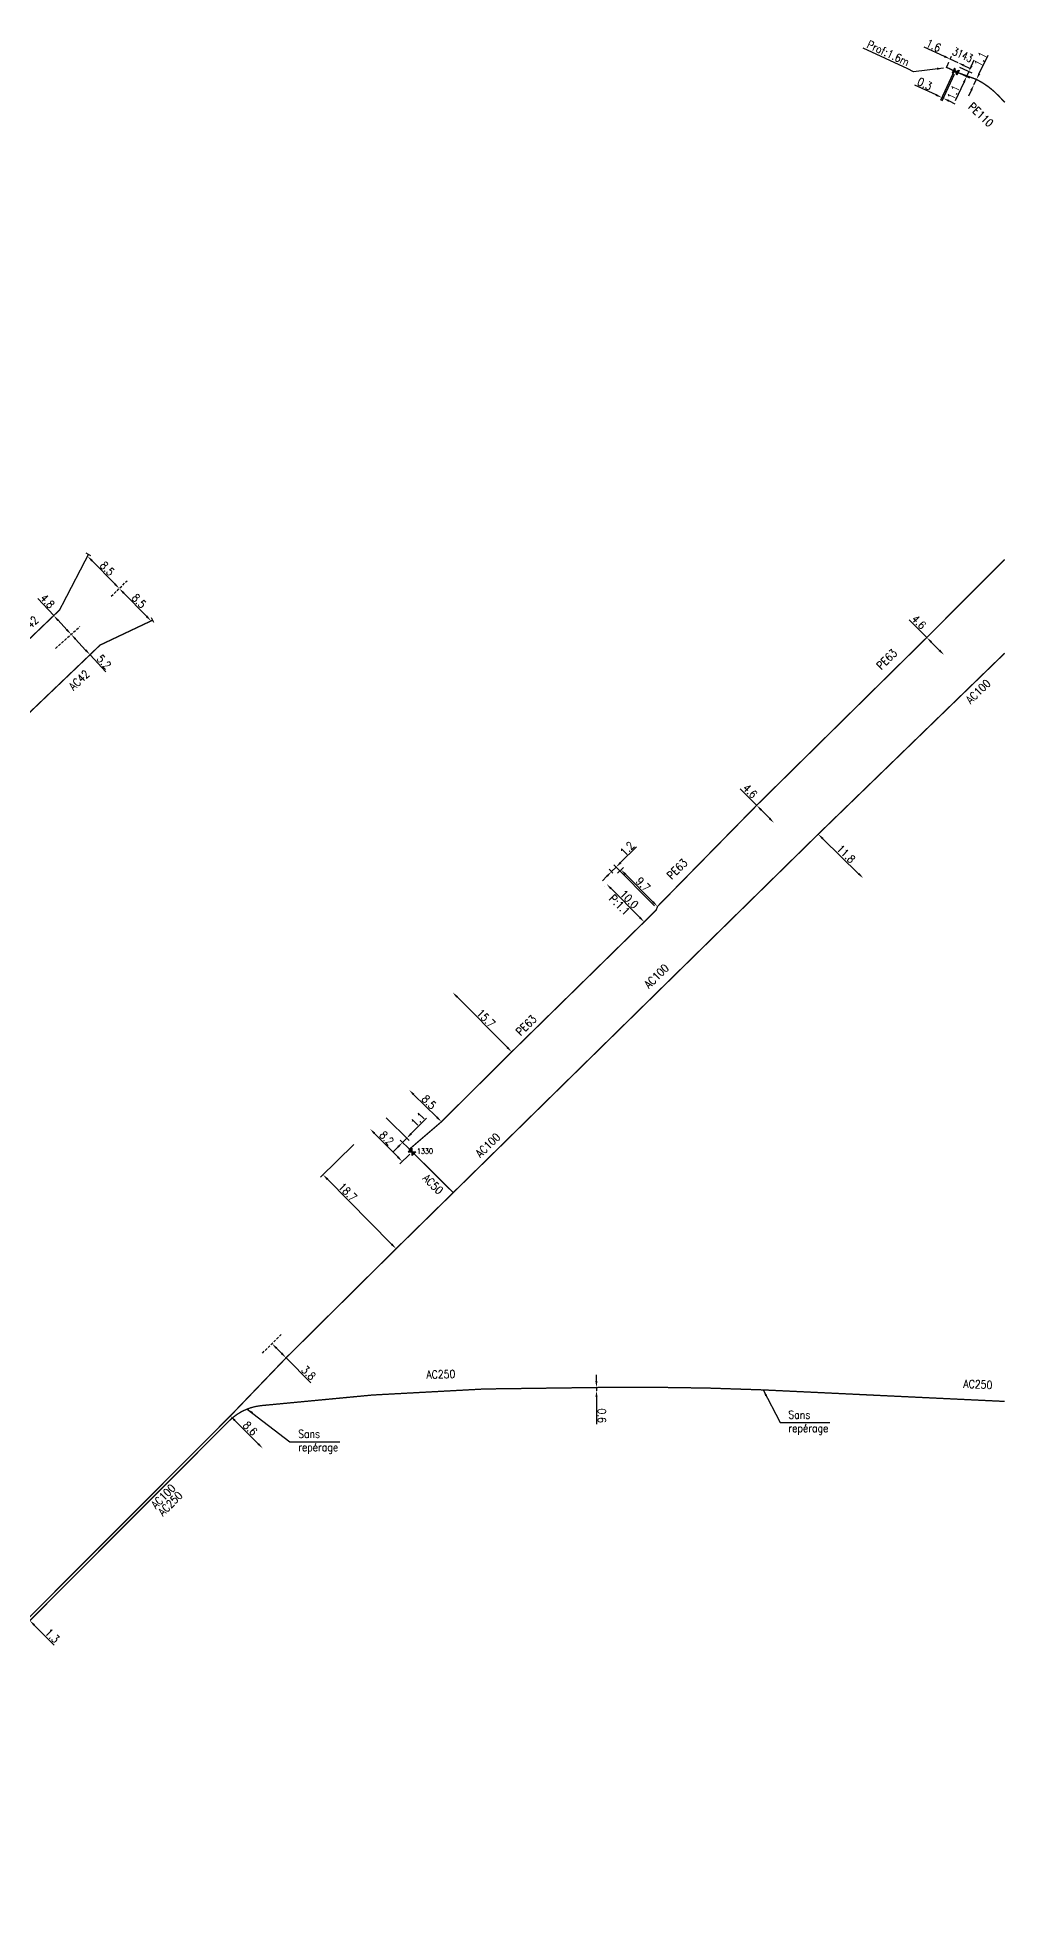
# Model space of a CAD drawing. Header units: millimetres. Extents: x 123014 to 124000, y 123995 to 125000.
# Drawn here: x 123818.8 to 124000.1, y 124579.6 to 124931.8 of the extents above; entities that cross this region are included whole.
import ezdxf
from ezdxf.enums import TextEntityAlignment as Align

# ---------------------------------------------------------------- set-up
doc = ezdxf.new("R2010")
doc.units = ezdxf.units.MM
doc.header["$PDMODE"] = 34
doc.linetypes.add('DASHED', pattern=[0.75, 0.5, -0.25])
doc.layers.get('0').update_dxf_attribs({"linetype": 'CONTINUOUS'})
doc.layers.get('DEFPOINTS').update_dxf_attribs({"linetype": 'CONTINUOUS'})
for name, color, linetype in [('G_110', 6, 'CONTINUOUS'), ('G_120', 4, 'CONTINUOUS'), ('G_300', 7, 'CONTINUOUS'), ('G_340', 7, 'CONTINUOUS')]:
    doc.layers.add(name, color=color, linetype=linetype)
doc.styles.get("Standard").update_dxf_attribs({"font": 'romans.shx', "width": 0.85})
doc.linetypes.add('G_CROSS_COUNTRY', pattern='A,8,-7.08,["CROSS COUNTRY",Standard,S=1,R=0,X=-6.34,Y=-0.5],-7.08', length=22.16)
doc.linetypes.add('G_typB_AP', pattern='A,5,-0.3,["o",Standard,S=1.5,R=0,X=0,Y=-0.5],-1.65', length=6.95)
doc.linetypes.add('G_typB_PE', pattern='A,5,-0.3,["o",Standard,S=1.5,R=0,X=0,Y=-0.5],-1.65', length=6.95)
doc.linetypes.add('G_typC_AP', pattern='A,5,-0.3,["X",Standard,S=1,R=0,X=0,Y=-0.5],-1.2', length=6.5)
doc.dimstyles.get("Standard").update_dxf_attribs({"dimtxt": 1.5, "dimasz": 1.2, "dimexe": 0.625, "dimexo": 0.625, "dimgap": 0.25, "dimtad": 1, "dimdec": 1, "dimzin": 0, "dimdsep": 46, "dimtxsty": 'Standard', "dimcen": -0.5, "dimadec": 0, "dimazin": 0, "dimtfac": 1, "dimtdec": 1, "dimtmove": 0, "dimatfit": 3, "dimfxl": 0, "dimtolj": 1, "dimtzin": 0, "dimarcsym": 0})

# ---------------------------------------------------------------- blocks, each defined once
blk = doc.blocks.new('*D8')
at = {"layer": 'DEFPOINTS', "color": 0, "linetype": 'Continuous', "transparency": 16777216}
for p in [(123994.71, 124923.91), (123994.23, 124922.93), (123994.23, 124922.93)]:
    blk.add_point(p, dxfattribs=at)
at = {"layer": 'G_120', "color": 0, "linetype": 'Continuous', "lineweight": -2, "transparency": 16777216}
for p, q in [((123995.23, 124924.99), (123996.91, 124928.43)), ((123994.23, 124922.93), (123994.71, 124923.91)), ((123993.7, 124921.85), (123993.18, 124920.77))]:
    blk.add_line(p, q, dxfattribs=at)
at = {"layer": 'G_120', "color": 0, "linetype": 'Continuous', "transparency": 16777216}
for points in [[(123995.05, 124925.08), (123995.41, 124924.91), (123994.71, 124923.91)], [(123993.52, 124921.93), (123993.88, 124921.76), (123994.23, 124922.93)]]:
    blk.add_solid(points, dxfattribs=at)
at = {"layer": 'G_120', "color": 0, "linetype": 'Continuous', "transparency": 16777216, "insert": (123995.44, 124927.69), "char_height": 1.5, "attachment_point": 5, "rotation": 64.0166}
blk.add_mtext('\\A1;1.1', dxfattribs=at)
blk = doc.blocks.new('*D9')
at = {"layer": 'DEFPOINTS', "color": 0, "linetype": 'Continuous', "transparency": 16777216}
for p in [(123990.8, 124925.38), (123990.97, 124926.46), (123988.2, 124920.5)]:
    blk.add_point(p, dxfattribs=at)
at = {"layer": 'G_300', "color": 0, "linetype": 'Continuous', "lineweight": -2, "transparency": 16777216}
for p, q in [((123990.71, 124925.9), (123987.94, 124919.93)), ((123990.54, 124924.82), (123988.21, 124919.81)), ((123987.12, 124921.01), (123983.15, 124922.84)), ((123988.48, 124920.37), (123988.2, 124920.5)), ((123989.57, 124919.87), (123990.65, 124919.36))]:
    blk.add_line(p, q, dxfattribs=at)
at = {"layer": 'G_300', "color": 0, "linetype": 'Continuous', "transparency": 16777216}
for points in [[(123987.2, 124921.19), (123987.03, 124920.82), (123988.2, 124920.5)], [(123989.65, 124920.05), (123989.48, 124919.69), (123988.48, 124920.37)]]:
    blk.add_solid(points, dxfattribs=at)
at = {"layer": 'G_300', "color": 0, "linetype": 'Continuous', "transparency": 16777216, "insert": (123985.01, 124923.08), "char_height": 1.5, "attachment_point": 5, "rotation": 335.1218}
blk.add_mtext('\\A1;0.3', dxfattribs=at)
blk = doc.blocks.new('G_300_04')
at = {"linetype": 'Continuous'}
h = blk.add_hatch(color=0, dxfattribs=at)
h.paths.add_polyline_path([(-0.5, 0.5), (-0.5, -0.5), (0, 0)])
h.paths.add_polyline_path([(0.5, 0.5), (0, 0), (0.5, -0.5)])
at = {"color": 0, "linetype": 'Continuous', "flags": 128}
blk.add_lwpolyline([(-0.5, -0.5), (0.5, 0.5), (0.5, -0.5), (-0.5, 0.5)], close=True, dxfattribs=at)
at = {"color": 0, "linetype": 'Continuous', "width": 0.75}
blk.add_attdef('NUM', text='', height=1, dxfattribs=at).set_placement((0, 1.78), align=Align.MIDDLE_CENTER)
at = {"color": 0, "linetype": 'Continuous', "width": 0.75, "flags": 3}
for tag, p in [('DEF_COUP', (0, -7.5)), ('DEF_LEG', (0, -5)), ('DEF_TYPE', (0, -10))]:
    blk.add_attdef(tag, text='', height=1.2, dxfattribs=at).set_placement(p, align=Align.MIDDLE)
blk = doc.blocks.new('*D10')
at = {"layer": 'DEFPOINTS', "color": 0, "linetype": 'Continuous', "transparency": 16777216}
for p in [(123990.8, 124925.38), (123990.97, 124926.46), (123993.28, 124925.39)]:
    blk.add_point(p, dxfattribs=at)
at = {"layer": 'G_300', "color": 0, "linetype": 'Continuous', "lineweight": -2, "transparency": 16777216}
for p, q in [((123993.79, 124926.48), (123994.29, 124927.57)), ((123992.33, 124923.35), (123990.73, 124919.88)), ((123991.37, 124925.12), (123993.41, 124924.18)), ((123991.54, 124926.2), (123993.85, 124925.13)), ((123993.28, 124925.39), (123992.84, 124924.44))]:
    blk.add_line(p, q, dxfattribs=at)
at = {"layer": 'G_300', "color": 0, "linetype": 'Continuous', "transparency": 16777216}
for points in [[(123992.15, 124923.43), (123992.52, 124923.27), (123992.84, 124924.44)], [(123993.6, 124926.56), (123993.97, 124926.4), (123993.28, 124925.39)]]:
    blk.add_solid(points, dxfattribs=at)
at = {"layer": 'G_300', "color": 0, "linetype": 'Continuous', "transparency": 16777216, "insert": (123990.37, 124921.49), "char_height": 1.5, "attachment_point": 5, "rotation": 65.1218}
blk.add_mtext('\\A1;1.1', dxfattribs=at)
blk = doc.blocks.new('*D11')
at = {"layer": 'DEFPOINTS', "color": 0, "linetype": 'Continuous', "transparency": 16777216}
for p in [(123989.52, 124927.14), (123991.24, 124927.04), (123991.24, 124927.04)]:
    blk.add_point(p, dxfattribs=at)
at = {"layer": 'G_120', "color": 0, "linetype": 'Continuous', "lineweight": -2, "transparency": 16777216}
for p, q in [((123988.7, 124928.22), (123984.9, 124929.98)), ((123989.78, 124927.7), (123990.05, 124928.28)), ((123991.24, 124927.04), (123989.79, 124927.72)), ((123992.33, 124926.54), (123993.42, 124926.03))]:
    blk.add_line(p, q, dxfattribs=at)
at = {"layer": 'G_120', "color": 0, "linetype": 'Continuous', "transparency": 16777216}
for points in [[(123988.78, 124928.4), (123988.61, 124928.04), (123989.79, 124927.72)], [(123992.41, 124926.72), (123992.24, 124926.36), (123991.24, 124927.04)]]:
    blk.add_solid(points, dxfattribs=at)
at = {"layer": 'G_120', "color": 0, "linetype": 'Continuous', "transparency": 16777216, "insert": (123986.67, 124930.26), "char_height": 1.5, "attachment_point": 5, "rotation": 335.1218}
blk.add_mtext('\\A1;1.6', dxfattribs=at)
blk = doc.blocks.new('*D12')
at = {"layer": 'DEFPOINTS', "color": 0, "linetype": 'Continuous', "transparency": 16777216}
for p in [(123953.51, 124787.84), (123953.51, 124787.84), (123956.74, 124784.56)]:
    blk.add_point(p, dxfattribs=at)
at = {"layer": 'G_120', "color": 0, "linetype": 'Continuous', "lineweight": -2, "transparency": 16777216}
for p, q in [((123953.51, 124787.84), (123950.44, 124790.95)), ((123955.9, 124785.42), (123954.36, 124786.98))]:
    blk.add_line(p, q, dxfattribs=at)
at = {"layer": 'G_120', "color": 0, "linetype": 'Continuous', "transparency": 16777216}
for points in [[(123954.5, 124787.12), (123954.21, 124786.84), (123953.51, 124787.84)], [(123956.04, 124785.56), (123955.76, 124785.28), (123956.74, 124784.56)]]:
    blk.add_solid(points, dxfattribs=at)
at = {"layer": 'G_120', "color": 0, "linetype": 'Continuous', "transparency": 16777216, "insert": (123952.27, 124790.52), "char_height": 1.5, "attachment_point": 5, "rotation": 314.6309}
blk.add_mtext('\\A1;4.6', dxfattribs=at)
blk = doc.blocks.new('*D13')
at = {"layer": 'DEFPOINTS', "color": 0, "linetype": 'Continuous', "transparency": 16777216}
for p in [(123985.39, 124819.3), (123985.39, 124819.3), (123988.62, 124816.03)]:
    blk.add_point(p, dxfattribs=at)
at = {"layer": 'G_120', "color": 0, "linetype": 'Continuous', "lineweight": -2, "transparency": 16777216}
for p, q in [((123985.39, 124819.3), (123982.09, 124822.64)), ((123987.78, 124816.88), (123986.23, 124818.45))]:
    blk.add_line(p, q, dxfattribs=at)
at = {"layer": 'G_120', "color": 0, "linetype": 'Continuous', "transparency": 16777216}
for points in [[(123986.37, 124818.59), (123986.09, 124818.31), (123985.39, 124819.3)], [(123987.92, 124817.02), (123987.63, 124816.74), (123988.62, 124816.03)]]:
    blk.add_solid(points, dxfattribs=at)
at = {"layer": 'G_120', "color": 0, "linetype": 'Continuous', "transparency": 16777216, "insert": (123983.92, 124822.21), "char_height": 1.5, "attachment_point": 5, "rotation": 314.6309}
blk.add_mtext('\\A1;4.6', dxfattribs=at)
blk = doc.blocks.new('*D14')
at = {"layer": 'DEFPOINTS', "color": 0, "linetype": 'Continuous', "transparency": 16777216}
for p in [(123927.01, 124774.7), (123934.93, 124768.89), (123934.93, 124768.89)]:
    blk.add_point(p, dxfattribs=at)
at = {"layer": 'G_120', "color": 0, "linetype": 'Continuous', "lineweight": -2, "transparency": 16777216}
for p, q in [((123927.45, 124775.14), (123928.54, 124776.21)), ((123928.94, 124774.92), (123934.08, 124769.75))]:
    blk.add_line(p, q, dxfattribs=at)
at = {"layer": 'G_120', "color": 0, "linetype": 'Continuous', "transparency": 16777216}
for points in [[(123929.08, 124775.06), (123928.8, 124774.78), (123928.09, 124775.77)], [(123934.22, 124769.89), (123933.94, 124769.61), (123934.93, 124768.89)]]:
    blk.add_solid(points, dxfattribs=at)
at = {"layer": 'G_120', "color": 0, "linetype": 'Continuous', "transparency": 16777216, "insert": (123932.22, 124773.04), "char_height": 1.5, "attachment_point": 5, "rotation": 314.8012}
blk.add_mtext('\\A1;9.7', dxfattribs=at)
blk = doc.blocks.new('*D15')
at = {"layer": 'DEFPOINTS', "color": 0, "linetype": 'Continuous', "transparency": 16777216}
for p in [(123927.17, 124776.27), (123927.01, 124774.7), (123934.81, 124768.58)]:
    blk.add_point(p, dxfattribs=at)
at = {"layer": 'G_120', "color": 0, "linetype": 'Continuous', "lineweight": -2, "transparency": 16777216}
for p, q in [((123928.02, 124777.11), (123931, 124780.07)), ((123926.57, 124775.14), (123925.87, 124775.85)), ((123926.31, 124775.41), (123927.17, 124776.27)), ((123934.37, 124769.02), (123926.73, 124776.71)), ((123925.45, 124774.56), (123924.6, 124773.72))]:
    blk.add_line(p, q, dxfattribs=at)
at = {"layer": 'G_120', "color": 0, "linetype": 'Continuous', "transparency": 16777216}
for points in [[(123925.31, 124774.7), (123925.6, 124774.42), (123926.31, 124775.41)], [(123927.88, 124777.26), (123928.17, 124776.97), (123927.17, 124776.27)]]:
    blk.add_solid(points, dxfattribs=at)
at = {"layer": 'G_120', "color": 0, "linetype": 'Continuous', "transparency": 16777216, "insert": (123929.23, 124779.72), "char_height": 1.5, "attachment_point": 5, "rotation": 44.8012}
blk.add_mtext('\\A1;1.2', dxfattribs=at)
blk = doc.blocks.new('*D16')
at = {"layer": 'DEFPOINTS', "color": 0, "linetype": 'Continuous', "transparency": 16777216}
for p in [(123925.39, 124773.08), (123932.43, 124765.99), (123932.43, 124765.99)]:
    blk.add_point(p, dxfattribs=at)
at = {"layer": 'G_120', "color": 0, "linetype": 'Continuous', "lineweight": -2, "transparency": 16777216}
for p, q in [((123924.94, 124772.64), (123924.94, 124772.64)), ((123926.23, 124772.23), (123931.59, 124766.84))]:
    blk.add_line(p, q, dxfattribs=at)
at = {"layer": 'G_120', "color": 0, "linetype": 'Continuous', "transparency": 16777216}
for points in [[(123926.37, 124772.37), (123926.09, 124772.09), (123925.39, 124773.08)], [(123931.73, 124766.98), (123931.45, 124766.7), (123932.43, 124765.99)]]:
    blk.add_solid(points, dxfattribs=at)
at = {"layer": 'G_120', "color": 0, "linetype": 'Continuous', "transparency": 16777216, "insert": (123929.62, 124770.24), "char_height": 1.5, "attachment_point": 5, "rotation": 314.8012}
blk.add_mtext('\\A1;10.0', dxfattribs=at)
blk = doc.blocks.new('G_340_07')
at = {"color": 0, "linetype": 'Continuous', "const_width": 0.25, "flags": 128}
blk.add_lwpolyline([(0, 0), (0.35, 0)], dxfattribs=at)
at = {"color": 0, "linetype": 'Continuous', "flags": 128}
blk.add_lwpolyline([(0.35, -0.5), (0.35, 0.5)], dxfattribs=at)
at = {"color": 0, "linetype": 'Continuous', "width": 0.75, "flags": 3}
for tag, p in [('DEF_COUP', (0, -7.5)), ('DEF_LEG', (0, -5)), ('DEF_TYPE', (0, -10))]:
    blk.add_attdef(tag, text='', height=1.2, dxfattribs=at).set_placement(p, align=Align.MIDDLE)
blk = doc.blocks.new('*D57')
at = {"layer": 'DEFPOINTS', "color": 0, "linetype": 'Continuous', "transparency": 16777216}
for p in [(123825.04, 124819.88), (123825.04, 124819.88), (123828.58, 124816.07)]:
    blk.add_point(p, dxfattribs=at)
at = {"layer": 'G_120', "color": 0, "linetype": 'Continuous', "lineweight": -2, "transparency": 16777216}
for p, q in [((123824.58, 124819.46), (123824.58, 124819.46)), ((123825.85, 124819), (123827.76, 124816.95)), ((123828.12, 124815.65), (123828.12, 124815.65)), ((123828.58, 124816.07), (123831.55, 124812.87))]:
    blk.add_line(p, q, dxfattribs=at)
at = {"layer": 'G_120', "color": 0, "linetype": 'Continuous', "transparency": 16777216}
for points in [[(123826, 124819.14), (123825.71, 124818.87), (123825.04, 124819.88)], [(123827.9, 124817.09), (123827.61, 124816.82), (123828.58, 124816.07)]]:
    blk.add_solid(points, dxfattribs=at)
at = {"layer": 'G_120', "color": 0, "linetype": 'Continuous', "transparency": 16777216, "insert": (123831.2, 124814.72), "char_height": 1.5, "attachment_point": 5, "rotation": 312.9056}
blk.add_mtext('\\A1;5.2', dxfattribs=at)
blk = doc.blocks.new('*D58')
at = {"layer": 'DEFPOINTS', "color": 0, "linetype": 'Continuous', "transparency": 16777216}
for p in [(123821.77, 124823.4), (123825.04, 124819.88), (123825.04, 124819.88)]:
    blk.add_point(p, dxfattribs=at)
at = {"layer": 'G_120', "color": 0, "linetype": 'Continuous', "lineweight": -2, "transparency": 16777216}
for p, q in [((123821.77, 124823.4), (123818.79, 124826.6)), ((123824.22, 124820.76), (123822.58, 124822.52))]:
    blk.add_line(p, q, dxfattribs=at)
at = {"layer": 'G_120', "color": 0, "linetype": 'Continuous', "transparency": 16777216}
for points in [[(123822.73, 124822.66), (123822.44, 124822.38), (123821.77, 124823.4)], [(123824.36, 124820.9), (123824.07, 124820.63), (123825.04, 124819.88)]]:
    blk.add_solid(points, dxfattribs=at)
at = {"layer": 'G_120', "color": 0, "linetype": 'Continuous', "transparency": 16777216, "insert": (123820.6, 124826.12), "char_height": 1.5, "attachment_point": 5, "rotation": 312.9056}
blk.add_mtext('\\A1;4.8', dxfattribs=at)
blk = doc.blocks.new('*D59')
at = {"layer": 'DEFPOINTS', "color": 0, "linetype": 'Continuous', "transparency": 16777216}
for p in [(123834.06, 124828.48), (123834.06, 124828.48), (123840.02, 124822.41)]:
    blk.add_point(p, dxfattribs=at)
at = {"layer": 'G_340', "color": 0, "linetype": 'Continuous', "lineweight": -2, "transparency": 16777216}
blk.add_line((123839.18, 124823.27), (123834.91, 124827.63), dxfattribs=at)
at = {"layer": 'G_340', "color": 0, "linetype": 'Continuous', "transparency": 16777216}
for points in [[(123835.05, 124827.77), (123834.76, 124827.49), (123834.06, 124828.48)], [(123839.32, 124823.41), (123839.03, 124823.13), (123840.02, 124822.41)]]:
    blk.add_solid(points, dxfattribs=at)
at = {"layer": 'G_340', "color": 0, "linetype": 'Continuous', "transparency": 16777216, "insert": (123837.75, 124826.15), "char_height": 1.5, "attachment_point": 5, "rotation": 314.4462}
blk.add_mtext('\\A1;8.5', dxfattribs=at)
blk = doc.blocks.new('*D60')
at = {"layer": 'DEFPOINTS', "color": 0, "linetype": 'Continuous', "transparency": 16777216}
for p in [(123828.11, 124834.55), (123834.06, 124828.48), (123834.06, 124828.48)]:
    blk.add_point(p, dxfattribs=at)
at = {"layer": 'G_340', "color": 0, "linetype": 'Continuous', "lineweight": -2, "transparency": 16777216}
blk.add_line((123828.95, 124833.69), (123833.22, 124829.34), dxfattribs=at)
at = {"layer": 'G_340', "color": 0, "linetype": 'Continuous', "transparency": 16777216}
for points in [[(123829.1, 124833.83), (123828.81, 124833.55), (123828.11, 124834.55)], [(123833.37, 124829.48), (123833.08, 124829.2), (123834.06, 124828.48)]]:
    blk.add_solid(points, dxfattribs=at)
at = {"layer": 'G_340', "color": 0, "linetype": 'Continuous', "transparency": 16777216, "insert": (123831.8, 124832.22), "char_height": 1.5, "attachment_point": 5, "rotation": 314.4462}
blk.add_mtext('\\A1;8.5', dxfattribs=at)
blk = doc.blocks.new('*D80')
at = {"layer": 'DEFPOINTS', "color": 0, "linetype": 'Continuous', "transparency": 16777216}
for p in [(123854.87, 124673.39), (123860.95, 124667.31), (123860.95, 124667.31)]:
    blk.add_point(p, dxfattribs=at)
at = {"layer": 'G_120', "color": 0, "linetype": 'Continuous', "lineweight": -2, "transparency": 16777216}
blk.add_line((123855.71, 124672.55), (123860.1, 124668.16), dxfattribs=at)
at = {"layer": 'G_120', "color": 0, "linetype": 'Continuous', "transparency": 16777216}
for points in [[(123855.86, 124672.69), (123855.57, 124672.41), (123854.87, 124673.39)], [(123860.24, 124668.3), (123859.96, 124668.02), (123860.95, 124667.31)]]:
    blk.add_solid(points, dxfattribs=at)
at = {"layer": 'G_120', "color": 0, "linetype": 'Continuous', "transparency": 16777216, "insert": (123858.61, 124671.06), "char_height": 1.5, "attachment_point": 5, "rotation": 315.0048}
blk.add_mtext('\\A1;8.6', dxfattribs=at)
blk = doc.blocks.new('*D102')
at = {"layer": 'DEFPOINTS', "color": 0, "linetype": 'Continuous', "transparency": 16777216}
for p in [(123896.54, 124752.77), (123896.54, 124752.77), (123907.6, 124741.63)]:
    blk.add_point(p, dxfattribs=at)
at = {"layer": 'G_120', "color": 0, "linetype": 'Continuous', "lineweight": -2, "transparency": 16777216}
blk.add_line((123906.76, 124742.49), (123897.38, 124751.92), dxfattribs=at)
at = {"layer": 'G_120', "color": 0, "linetype": 'Continuous', "transparency": 16777216}
for points in [[(123897.53, 124752.06), (123897.24, 124751.78), (123896.54, 124752.77)], [(123906.9, 124742.63), (123906.61, 124742.35), (123907.6, 124741.63)]]:
    blk.add_solid(points, dxfattribs=at)
at = {"layer": 'G_120', "color": 0, "linetype": 'Continuous', "transparency": 16777216, "insert": (123902.78, 124747.91), "char_height": 1.5, "attachment_point": 5, "rotation": 314.8012}
blk.add_mtext('\\A1;15.7', dxfattribs=at)
blk = doc.blocks.new('*D103')
at = {"layer": 'DEFPOINTS', "color": 0, "linetype": 'Continuous', "transparency": 16777216}
for p in [(123888.37, 124734.49), (123888.37, 124734.49), (123894.44, 124728.54)]:
    blk.add_point(p, dxfattribs=at)
at = {"layer": 'G_120', "color": 0, "linetype": 'Continuous', "lineweight": -2, "transparency": 16777216}
blk.add_line((123893.58, 124729.38), (123889.23, 124733.65), dxfattribs=at)
at = {"layer": 'G_120', "color": 0, "linetype": 'Continuous', "transparency": 16777216}
for points in [[(123889.37, 124733.79), (123889.09, 124733.51), (123888.37, 124734.49)], [(123893.72, 124729.52), (123893.44, 124729.24), (123894.44, 124728.54)]]:
    blk.add_solid(points, dxfattribs=at)
at = {"layer": 'G_120', "color": 0, "linetype": 'Continuous', "transparency": 16777216, "insert": (123892.1, 124732.23), "char_height": 1.5, "attachment_point": 5, "rotation": 315.5774}
blk.add_mtext('\\A1;8.5', dxfattribs=at)
blk = doc.blocks.new('*D104')
at = {"layer": 'DEFPOINTS', "color": 0, "linetype": 'Continuous', "transparency": 16777216}
for p in [(123883.66, 124729.68), (123887.92, 124725.45), (123888.93, 124722.9)]:
    blk.add_point(p, dxfattribs=at)
at = {"layer": 'G_300', "color": 0, "linetype": 'Continuous', "lineweight": -2, "transparency": 16777216}
for p, q in [((123884.1, 124729.24), (123888.37, 124725.01)), ((123888.77, 124726.31), (123891.65, 124729.22)), ((123886.31, 124723.82), (123885.46, 124722.97)), ((123888.49, 124723.34), (123886.71, 124725.11)), ((123887.15, 124724.67), (123887.92, 124725.45))]:
    blk.add_line(p, q, dxfattribs=at)
at = {"layer": 'G_300', "color": 0, "linetype": 'Continuous', "transparency": 16777216}
for points in [[(123888.63, 124726.45), (123888.91, 124726.16), (123887.92, 124725.45)], [(123886.16, 124723.96), (123886.45, 124723.68), (123887.15, 124724.67)]]:
    blk.add_solid(points, dxfattribs=at)
at = {"layer": 'G_300', "color": 0, "linetype": 'Continuous', "transparency": 16777216, "insert": (123890.02, 124728.99), "char_height": 1.5, "attachment_point": 5, "rotation": 45.2458}
blk.add_mtext('\\A1;1.1', dxfattribs=at)
blk = doc.blocks.new('*D105')
at = {"layer": 'DEFPOINTS', "color": 0, "linetype": 'Continuous', "transparency": 16777216}
for p in [(123878.44, 124724.73), (123872.24, 124718.61), (123885.94, 124704.73)]:
    blk.add_point(p, dxfattribs=at)
at = {"layer": 'G_120', "color": 0, "linetype": 'Continuous', "lineweight": -2, "transparency": 16777216}
for p, q in [((123878, 124724.29), (123871.8, 124718.17)), ((123885.1, 124705.58), (123873.09, 124717.75))]:
    blk.add_line(p, q, dxfattribs=at)
at = {"layer": 'G_120', "color": 0, "linetype": 'Continuous', "transparency": 16777216}
for points in [[(123873.23, 124717.9), (123872.94, 124717.61), (123872.24, 124718.61)], [(123885.24, 124705.72), (123884.95, 124705.44), (123885.94, 124704.73)]]:
    blk.add_solid(points, dxfattribs=at)
at = {"layer": 'G_120', "color": 0, "linetype": 'Continuous', "transparency": 16777216, "insert": (123876.85, 124715.36), "char_height": 1.5, "attachment_point": 5, "rotation": 314.6156}
blk.add_mtext('\\A1;18.7', dxfattribs=at)
blk = doc.blocks.new('*D106')
at = {"layer": 'DEFPOINTS', "color": 0, "linetype": 'Continuous', "transparency": 16777216}
for p in [(123862.68, 124686.94), (123862.68, 124686.94), (123865.32, 124684.28)]:
    blk.add_point(p, dxfattribs=at)
at = {"layer": 'G_120', "color": 0, "linetype": 'Continuous', "lineweight": -2, "transparency": 16777216}
for p, q in [((123863.53, 124686.09), (123864.48, 124685.13)), ((123865.32, 124684.28), (123869.95, 124679.62))]:
    blk.add_line(p, q, dxfattribs=at)
at = {"layer": 'G_120', "color": 0, "linetype": 'Continuous', "transparency": 16777216}
for points in [[(123863.67, 124686.23), (123863.38, 124685.95), (123862.68, 124686.94)], [(123864.62, 124685.27), (123864.34, 124684.99), (123865.32, 124684.28)]]:
    blk.add_solid(points, dxfattribs=at)
at = {"layer": 'G_120', "color": 0, "linetype": 'Continuous', "transparency": 16777216, "insert": (123869.54, 124681.45), "char_height": 1.5, "attachment_point": 5, "rotation": 314.8282}
blk.add_mtext('\\A1;3.8', dxfattribs=at)
blk = doc.blocks.new('*D107')
at = {"layer": 'DEFPOINTS', "color": 0, "linetype": 'Continuous', "transparency": 16777216}
for p in [(123881.05, 124727.2), (123881.05, 124727.2), (123888.93, 124722.9)]:
    blk.add_point(p, dxfattribs=at)
at = {"layer": 'G_300', "color": 0, "linetype": 'Continuous', "lineweight": -2, "transparency": 16777216}
for p, q in [((123886.25, 124721.94), (123881.89, 124726.35)), ((123888.49, 124722.47), (123886.64, 124720.65))]:
    blk.add_line(p, q, dxfattribs=at)
at = {"layer": 'G_300', "color": 0, "linetype": 'Continuous', "transparency": 16777216}
for points in [[(123882.04, 124726.49), (123881.75, 124726.21), (123881.05, 124727.2)], [(123886.39, 124722.08), (123886.1, 124721.8), (123887.09, 124721.08)]]:
    blk.add_solid(points, dxfattribs=at)
at = {"layer": 'G_300', "color": 0, "linetype": 'Continuous', "transparency": 16777216, "insert": (123884.16, 124725.47), "char_height": 1.5, "attachment_point": 5, "rotation": 314.6156}
blk.add_mtext('\\A1;8.2', dxfattribs=at)
blk = doc.blocks.new('*D108')
at = {"layer": 'DEFPOINTS', "color": 0, "linetype": 'Continuous', "transparency": 16777216}
for p in [(123965.04, 124782.43), (123973.48, 124774.19), (123973.48, 124774.19)]:
    blk.add_point(p, dxfattribs=at)
at = {"layer": 'G_120', "color": 0, "linetype": 'Continuous', "lineweight": -2, "transparency": 16777216}
blk.add_line((123965.9, 124781.59), (123972.62, 124775.02), dxfattribs=at)
at = {"layer": 'G_120', "color": 0, "linetype": 'Continuous', "transparency": 16777216}
for points in [[(123966.04, 124781.74), (123965.76, 124781.45), (123965.04, 124782.43)], [(123972.76, 124775.17), (123972.48, 124774.88), (123973.48, 124774.19)]]:
    blk.add_solid(points, dxfattribs=at)
at = {"layer": 'G_120', "color": 0, "linetype": 'Continuous', "transparency": 16777216, "insert": (123970.25, 124778.74), "char_height": 1.5, "attachment_point": 5, "rotation": 315.6754}
blk.add_mtext('\\A1;11.8', dxfattribs=at)
blk = doc.blocks.new('*D175')
at = {"layer": 'DEFPOINTS', "color": 0, "linetype": 'Continuous', "transparency": 16777216}
for p in [(123816.15, 124636.18), (123816.32, 124636.35), (123817.47, 124635.2)]:
    blk.add_point(p, dxfattribs=at)
at = {"layer": 'G_110', "color": 0, "linetype": 'Continuous', "lineweight": -2, "transparency": 16777216}
for p, q in [((123815.3, 124637.03), (123814.45, 124637.88)), ((123815.88, 124635.91), (123815.7, 124635.74)), ((123816.15, 124636.18), (123817.29, 124635.03)), ((123817.03, 124634.76), (123816.85, 124634.59)), ((123818.14, 124634.18), (123821.86, 124630.43))]:
    blk.add_line(p, q, dxfattribs=at)
at = {"layer": 'G_110', "color": 0, "linetype": 'Continuous', "transparency": 16777216}
for points in [[(123815.44, 124637.17), (123815.16, 124636.89), (123816.15, 124636.18)], [(123818.28, 124634.32), (123818, 124634.03), (123817.29, 124635.03)]]:
    blk.add_solid(points, dxfattribs=at)
at = {"layer": 'G_110', "color": 0, "linetype": 'Continuous', "transparency": 16777216, "insert": (123821.52, 124632.2), "char_height": 1.5, "attachment_point": 5, "rotation": 314.8558}
blk.add_mtext('\\A1;1.3', dxfattribs=at)
blk = doc.blocks.new('*D176')
at = {"layer": 'DEFPOINTS', "color": 0, "linetype": 'Continuous', "transparency": 16777216}
for p in [(123923.48, 124678.72), (123923.49, 124678.12), (123923.49, 124678.12)]:
    blk.add_point(p, dxfattribs=at)
at = {"layer": 'G_110', "color": 0, "linetype": 'Continuous', "lineweight": -2, "transparency": 16777216}
for p, q in [((123923.48, 124679.92), (123923.48, 124681.12)), ((123923.48, 124678.72), (123923.49, 124678.12)), ((123923.49, 124676.92), (123923.51, 124671.85))]:
    blk.add_line(p, q, dxfattribs=at)
at = {"layer": 'G_110', "color": 0, "linetype": 'Continuous', "transparency": 16777216}
for points in [[(123923.68, 124679.92), (123923.28, 124679.92), (123923.48, 124678.72)], [(123923.69, 124676.92), (123923.29, 124676.92), (123923.49, 124678.12)]]:
    blk.add_solid(points, dxfattribs=at)
at = {"layer": 'G_110', "color": 0, "linetype": 'Continuous', "transparency": 16777216, "insert": (123924.5, 124673.44), "char_height": 1.5, "attachment_point": 5, "rotation": 270.2225}
blk.add_mtext('\\A1;0.6', dxfattribs=at)

msp = doc.modelspace()

# ---------------------------------------------------------------- linework, layer by layer
at = {"layer": 'G_110', "linetype": 'G_CROSS_COUNTRY', "ltscale": 0.5, "const_width": 0.25, "flags": 128}
msp.add_lwpolyline([(123860.59, 124675.32, -0.030593), (123923.48, 124678.72), (123923.48, 124678.72), (123923.48, 124678.72, -0.013961), (123954.74, 124678.27), (124000, 124676.11)], format="xyb", dxfattribs=at)
at = {"layer": 'G_110', "linetype": 'G_typC_AP', "const_width": 0.25, "flags": 128}
msp.add_lwpolyline([(123107.35, 124000), (123108.2, 124000.8), (123108.2, 124000.8, -0.024688), (123115.83, 124007.44), (123115.83, 124007.44), (123130.12, 124018.62), (123130.12, 124018.62), (123170.07, 124049.04), (123170.07, 124049.04), (123205.42, 124076.33), (123232.07, 124096.41), (123268.69, 124124.48), (123268.69, 124124.48), (123268.69, 124124.48), (123326.2, 124169.7, 0.013019), (123364.43, 124201.57), (123395.88, 124229.21), (123395.88, 124229.21, 0.006553), (123405.59, 124237.99), (123526.44, 124350.78), (123544.17, 124367.33), (123570.29, 124388.8), (123570.29, 124388.8), (123570.29, 124388.8), (123601.85, 124421.9), (123613.33, 124433.18), (123659.75, 124479.92), (123659.75, 124479.92), (123659.75, 124479.92), (123676.75, 124496.02), (123705.26, 124524.09), (123705.26, 124524.09), (123738.33, 124557.22), (123795.47, 124613.39), (123817.47, 124635.2), (123854.62, 124672.44, -0.170473), (123860.59, 124675.32)], format="xyb", dxfattribs=at)
at = {"layer": 'G_120', "linetype": 'G_typB_PE', "const_width": 0.25, "flags": 128}
for points in [[(123989.52, 124927.14), (123989.08, 124926.18), (123990.35, 124925.59)], [(124000, 124833.93), (123985.39, 124819.3), (123953.51, 124787.84), (123934.93, 124768.89), (123934.7, 124768.26), (123932.43, 124765.99), (123932.43, 124765.99), (123907.6, 124741.63), (123894.44, 124728.54), (123888.44, 124723.39), (123888.58, 124723.26)]]:
    msp.add_lwpolyline(points, dxfattribs=at)
msp.add_lwpolyline([(123991.25, 124925.17), (123994.71, 124923.91, -0.088169), (123998.96, 124920.72), (124000, 124919.61)], format="xyb", dxfattribs=at)
at = {"layer": 'G_120', "linetype": 'G_typB_AP', "const_width": 0.25, "flags": 128}
for points in [[(123751.15, 124756.01), (123755.7, 124760.35), (123788.42, 124791.37), (123821.77, 124823.4), (123822.88, 124824.47), (123828.11, 124834.55), (123828.11, 124834.55)], [(123757.67, 124748.94), (123762.28, 124753.49), (123795.24, 124784.2), (123828.58, 124816.07), (123830.46, 124817.88), (123840.02, 124822.41)], [(123889.29, 124722.55), (123896.65, 124715.25)]]:
    msp.add_lwpolyline(points, dxfattribs=at)
at = {"layer": 'G_120', "color": 7, "linetype": 'DASHED', "flags": 128}
for points in [[(123832.57, 124827.02), (123835.56, 124829.95)], [(123822.11, 124817.27), (123826.69, 124821.37)], [(123860.88, 124685.15), (123864.48, 124688.72)]]:
    msp.add_lwpolyline(points, dxfattribs=at)
at = {"layer": 'G_120', "linetype": 'G_typB_AP', "flags": 128}
msp.add_lwpolyline([(123805.66, 124624.07, 0.25, 0.25, 0), (123805.87, 124624.28, 0.25, 0.25, 0), (123805.87, 124624.28, 0.25, 0.25, 0), (123854.87, 124673.39, 0.25, 0.25, 0), (123865.32, 124684.28, 0.25, 0.25, 0), (123885.94, 124704.73, 0.25, 0.25, 0), (123896.65, 124715.25, 0.25, 0.25, 0), (123965.04, 124782.43, 0.25, 0.25, 0), (124000, 124816.37, 0, 0, 0)], format="xyseb", dxfattribs=at)

# ---------------------------------------------------------------- block references
at = {"layer": 'G_300'}
ref = msp.add_blockref('G_300_04', (123990.8, 124925.38), dxfattribs=dict(at, rotation=335.1218164382412))
ref.add_attrib('NUM', '3143', dxfattribs={"layer": '0', "color": 0, "linetype": 'Continuous', "height": 1.5, "rotation": 336.2328, "width": 0.75}).set_placement((123992.11, 124928.51), align=Align.MIDDLE_CENTER)
ref = msp.add_blockref('G_300_04', (123888.93, 124722.9), dxfattribs=dict(at, rotation=315.2458035915944))
ref.add_attrib('NUM', '1330', dxfattribs={"layer": '0', "color": 0, "linetype": 'Continuous', "height": 1, "width": 0.75}).set_placement((123891.35, 124723.04), align=Align.MIDDLE_CENTER)
at = {"layer": 'G_340'}
for p, rotation in [((123828.11, 124834.55), 62.5623936398874), ((123840.02, 124822.41), 25.39421221386022)]:
    msp.add_blockref('G_340_07', p, dxfattribs=dict(at, rotation=rotation))

# ---------------------------------------------------------------- texts
at = {"layer": 'G_110', "linetype": 'Continuous', "width": 0.85}
for rotation, p in [(1.3494, (123894.33, 124681.2)), (357.5051, (123994.97, 124679.32)), (45.0697, (123843.61, 124656.94))]:
    msp.add_text('AC250', height=1.5, rotation=rotation, dxfattribs=at).set_placement(p, align=Align.MIDDLE)
at = {"layer": 'G_110', "linetype": 'Continuous', "char_height": 1.5, "attachment_point": 7}
for insert in [(123959.45, 124669.87), (123867.59, 124666.29)]:
    msp.add_mtext('\\A1;Sans\\Prepérage', dxfattribs=dict(at, insert=insert))
at = {"layer": 'G_120', "linetype": 'Continuous', "width": 0.85}
for s, rotation, p in [('PE110', 316.3662, (123995.53, 124917.28)), ('AC42', 43.4891, (123816.97, 124821.44)), ('AC42', 43.4891, (123826.53, 124811.31)), ('AC100', 44.1501, (123995.02, 124809.18)), ('AC100', 44.4891, (123934.73, 124755.81)), ('PE63', 44.4452, (123910.33, 124746.61)), ('AC100', 44.4891, (123903.14, 124724.14)), ('AC50', 315.2458, (123892.84, 124716.84)), ('AC100', 45.0697, (123842.3, 124658.3))]:
    msp.add_text(s, height=1.5, rotation=rotation, dxfattribs=at).set_placement(p, align=Align.MIDDLE)
for s, rotation, p in [('PE63', 44.6309, (123976.86, 124813.16)), ('PE63', 44.6309, (123937.58, 124773.83)), ('P:1.1', 314.8012, (123925.74, 124770.22))]:
    msp.add_text(s, height=1.5, rotation=rotation, dxfattribs=at).set_placement(p)
at = {"layer": 'G_120', "linetype": 'Continuous', "insert": (123981.7, 124926.36), "char_height": 1.5, "attachment_point": 9, "rotation": 335.0502}
msp.add_mtext('\\A1;Prof:1.6m', dxfattribs=at)

# ---------------------------------------------------------------- dimensions: what is measured, and where the dimension line sits
at = {"layer": 'G_110', "linetype": 'Continuous'}
dim = msp.add_linear_dim(base=(123923.49, 124678.12), p1=(123923.48, 124678.72), p2=(123923.49, 124678.12), angle=90.2225, dimstyle='Standard', dxfattribs=at)
dim.commit()
dim.dimension.update_dxf_attribs({"geometry": '*D176', "text_midpoint": (123923.5, 124673.44), "dimtype": 160})
dim = msp.add_linear_dim(base=(123816.15, 124636.18), p1=(123817.47, 124635.2), p2=(123816.32, 124636.35), angle=314.8558, text='1.3', dimstyle='Standard', dxfattribs=at)
dim.commit()
dim.dimension.update_dxf_attribs({"geometry": '*D175', "text_midpoint": (123820.81, 124631.49), "dimtype": 160})
at = {"layer": 'G_120', "linetype": 'Continuous'}
for base, p1, p2, angle, picture, middle in [((123991.24, 124927.04), (123989.52, 124927.14), (123991.24, 124927.04), 155.1218, '*D11', (123986.25, 124929.35)), ((123994.23, 124922.93), (123994.71, 124923.91), (123994.23, 124922.93), 64.0166, '*D8', (123996.33, 124927.25)), ((123825.04, 124819.88), (123821.77, 124823.4), (123825.04, 124819.88), 132.9056, '*D58', (123819.87, 124825.44)), ((123825.04, 124819.88), (123828.58, 124816.07), (123825.04, 124819.88), 312.9056, '*D57', (123830.47, 124814.03)), ((123973.48, 124774.19), (123965.04, 124782.43), (123973.48, 124774.19), 135.6754, '*D108', (123969.55, 124778.03)), ((123896.54, 124752.77), (123907.6, 124741.63), (123896.54, 124752.77), 314.8012, '*D102', (123902.07, 124747.2)), ((123888.37, 124734.49), (123894.44, 124728.54), (123888.37, 124734.49), 315.5774, '*D103', (123891.4, 124731.51)), ((123862.68, 124686.94), (123865.32, 124684.28), (123862.68, 124686.94), 314.8282, '*D106', (123868.83, 124680.75)), ((123860.95, 124667.31), (123854.87, 124673.39), (123860.95, 124667.31), 135.0048, '*D80', (123857.91, 124670.35))]:
    dim = msp.add_linear_dim(base=base, p1=p1, p2=p2, angle=angle, dimstyle='Standard', dxfattribs=at)
    dim.commit()
    dim.dimension.update_dxf_attribs({"geometry": picture, "text_midpoint": middle, "dimtype": 160})
for base, p1, p2, angle, text, picture, middle in [((123985.39, 124819.3), (123988.62, 124816.03), (123985.39, 124819.3), 314.6309, '4.6', '*D13', (123983.21, 124821.51)), ((123953.51, 124787.84), (123956.74, 124784.56), (123953.51, 124787.84), 314.6309, '4.6', '*D12', (123951.56, 124789.82)), ((123927.17, 124776.27), (123927.01, 124774.7), (123934.81, 124768.58), 44.8012, '1.2', '*D15', (123929.94, 124779.01)), ((123934.93, 124768.89), (123927.01, 124774.7), (123934.93, 124768.89), 314.8012, '9.7', '*D14', (123931.51, 124772.33)), ((123932.43, 124765.99), (123925.39, 124773.08), (123932.43, 124765.99), 314.8012, '10.0', '*D16', (123928.91, 124769.54)), ((123872.24, 124718.61), (123885.94, 124704.73), (123878.44, 124724.73), 314.6156, '18.7', '*D105', (123876.14, 124714.66))]:
    dim = msp.add_linear_dim(base=base, p1=p1, p2=p2, angle=angle, text=text, dimstyle='Standard', dxfattribs=at)
    dim.commit()
    dim.dimension.update_dxf_attribs({"geometry": picture, "text_midpoint": middle, "dimtype": 160})
at = {"layer": 'G_300', "linetype": 'Continuous'}
for base, p1, p2, angle, picture, middle in [((123993.28, 124925.39), (123990.8, 124925.38), (123990.97, 124926.46), 245.1218, '*D10', (123991.28, 124921.07)), ((123988.2, 124920.5), (123990.8, 124925.38), (123990.97, 124926.46), 335.1218, '*D9', (123984.59, 124922.18)), ((123887.92, 124725.45), (123888.93, 124722.9), (123883.66, 124729.68), 225.2458, '*D104', (123890.73, 124728.28))]:
    dim = msp.add_linear_dim(base=base, p1=p1, p2=p2, angle=angle, dimstyle='Standard', dxfattribs=at)
    dim.commit()
    dim.dimension.update_dxf_attribs({"geometry": picture, "text_midpoint": middle, "dimtype": 160})
dim = msp.add_linear_dim(base=(123881.05, 124727.2), p1=(123888.93, 124722.9), p2=(123881.05, 124727.2), angle=314.6156, text='8.2', dimstyle='Standard', dxfattribs=at)
dim.commit()
dim.dimension.update_dxf_attribs({"geometry": '*D107', "text_midpoint": (123883.45, 124724.77), "dimtype": 160})
at = {"layer": 'G_340', "linetype": 'Continuous'}
for p1, angle, picture, middle in [((123828.11, 124834.55), 134.4462, '*D60', (123831.09, 124831.52)), ((123840.02, 124822.41), 314.4462, '*D59', (123837.04, 124825.45))]:
    dim = msp.add_linear_dim(base=(123834.06, 124828.48), p1=p1, p2=(123834.06, 124828.48), angle=angle, dimstyle='Standard', dxfattribs=at)
    dim.commit()
    dim.dimension.update_dxf_attribs({"geometry": picture, "text_midpoint": middle, "dimtype": 160})

# ---------------------------------------------------------------- leaders
at = {"layer": 'G_110', "linetype": 'Continuous', "annotation_type": 0, "has_hookline": 1, "hookline_direction": 0, "text_width": 7.89}
for points in [[(123954.74, 124678.27), (123957.89, 124672.14), (123959.09, 124672.14)], [(123858.05, 124674.69), (123866.03, 124668.56), (123867.23, 124668.56)]]:
    msp.add_leader(points, dimstyle='Standard', dxfattribs=at)
at = {"layer": 'G_120', "linetype": 'Continuous', "annotation_type": 0, "has_hookline": 1, "hookline_direction": 1, "text_width": 8.93, "horizontal_direction": (0.906678, -0.421824, 0)}
msp.add_leader([(123988.51, 124926.04), (123982.91, 124925.36), (123981.82, 124925.87)], dimstyle='Standard', override={"dimgap": 0.25, "dimtad": 1}, dxfattribs=at)

doc.saveas('drawing.dxf')
